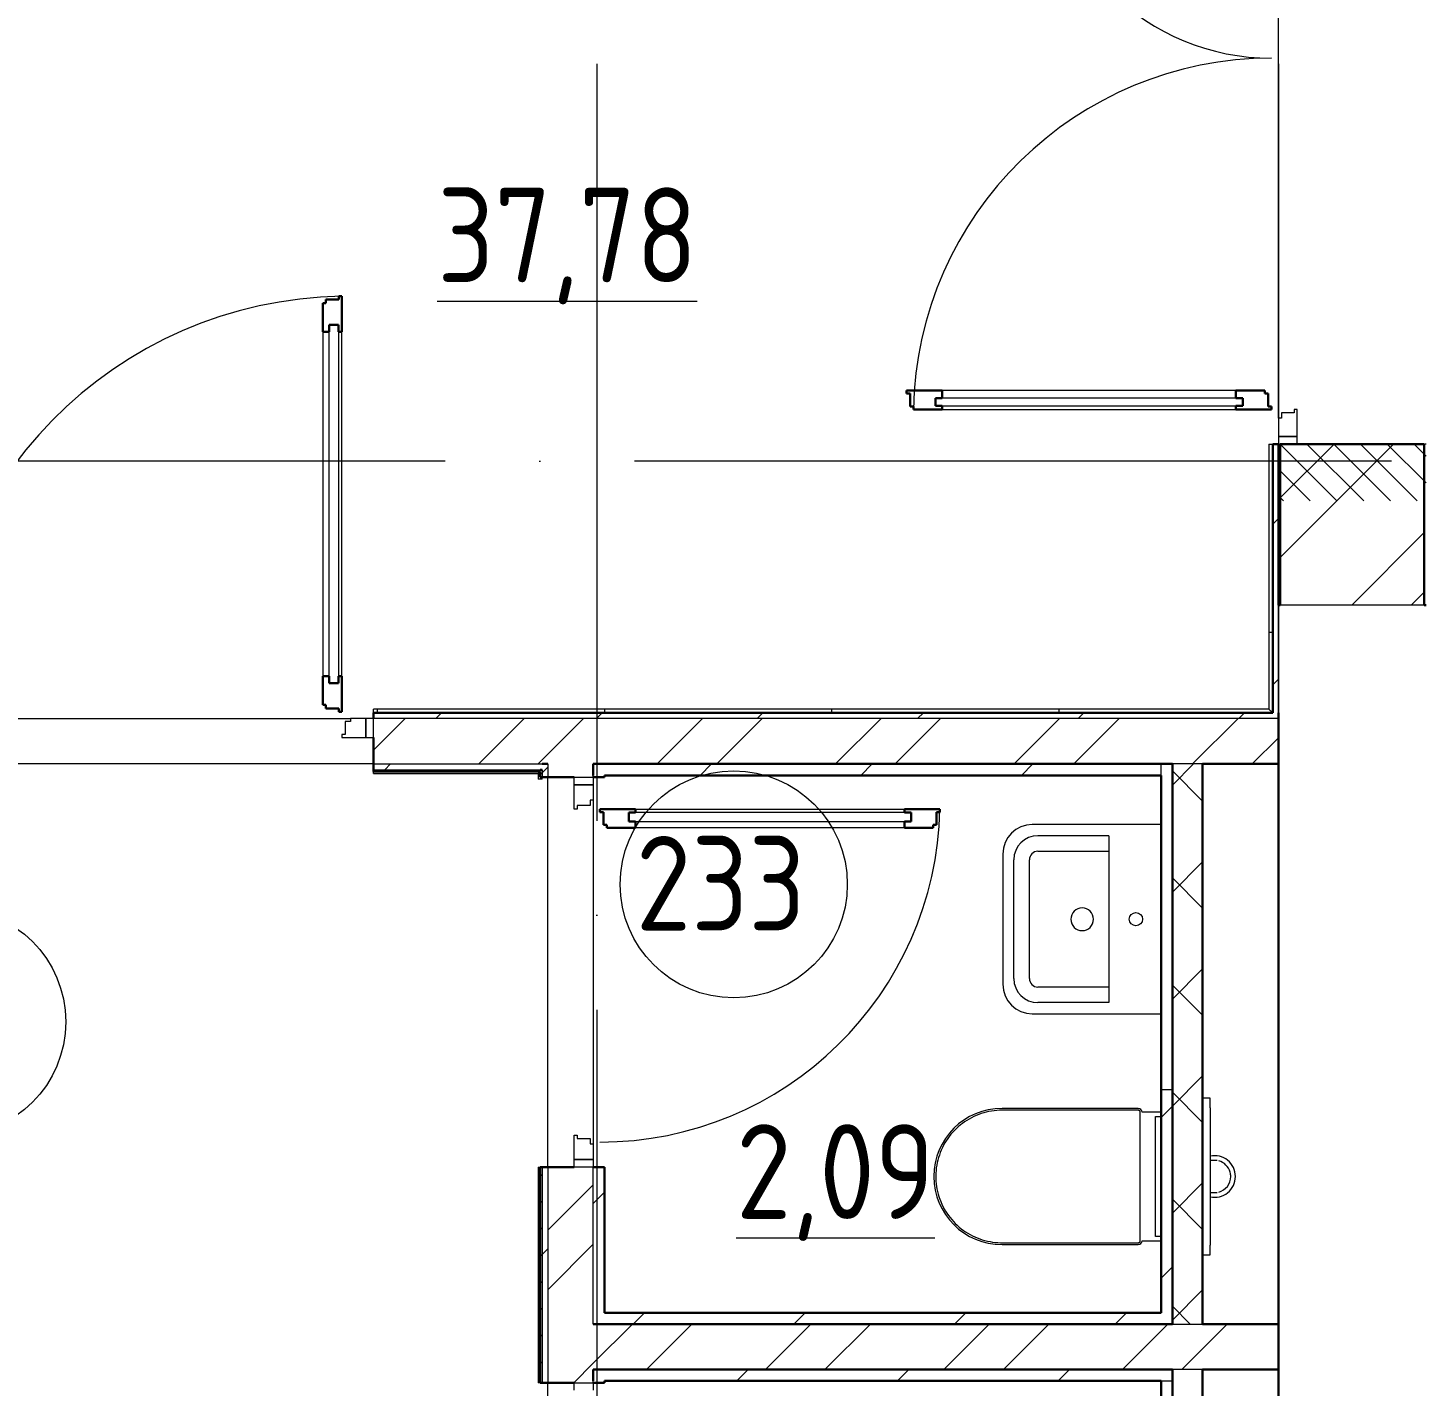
# Model space of a CAD drawing. Header units: millimetres. Extents: x -88595 to 880822, y -1054509 to -148035.
# Drawn here: x 298910 to 302601, y -243996 to -240407 of the extents above; entities that cross this region are included whole.
import ezdxf

# ---------------------------------------------------------------- set-up
doc = ezdxf.new("R2010")
doc.units = ezdxf.units.MM
doc.linetypes.add('ADSK_Линия сетки', pattern=[25, 20, -2.5, 0, -2.5])
doc.linetypes.add('ADSK_Штриховая_ш2 п1_5', pattern=[4.5, 3, -1.5])
for name, color, linetype, lineweight in [('Двери', 7, 'Continuous', 9), ('Марки помещений', 7, 'Continuous', 20), ('Обобщенные модели', 7, 'Continuous', 18), ('Оборудование', 7, 'Continuous', 18), ('Ограждение', 7, 'Continuous', 9), ('Оси', 7, 'Continuous', 9), ('Сантехника', 7, 'Continuous', 18), ('Стены внутренние', 7, 'Continuous', 18), ('Стены наружные', 7, 'Continuous', 18), ('Стены штриховка', 7, 'Continuous', 9)]:
    doc.layers.add(name, color=color, linetype=linetype, lineweight=lineweight)
doc.layers.add('Двери открывание', color=7, linetype='Continuous', lineweight=9, true_color=0xc0c0c0)
doc.styles.add('GOST Common_2', font='GOST_Common.ttf', dxfattribs={"width": 0.9, "height": 350})
pattern_1 = [(0, (328033.5, 665196.24), (0, 600), []), (90, (328033.5, 665196.24), (-600, 4e-14), [])]

# ---------------------------------------------------------------- blocks, each defined once
blk = doc.blocks.new('2 этаж')
at = {"layer": 'Двери', "lineweight": 18, "true_color": 0xff0000}
h = blk.add_hatch(dxfattribs=at)
h.set_pattern_fill('FP_2', color=1, angle=90, style=0, pattern_type=2)
h.set_pattern_definition([(135, (331742.5, 687026.506), (-35.3553, -35.3553), [])])
h.paths.add_polyline_path([(331547.5, 686151.5), (331937.5, 686151.5), (331937.5, 686301.5), (331547.5, 686301.5), (331547.5, 686242.7)])
h.paths.add_polyline_path([(331547.5, 688001.5), (331937.5, 688001.5), (331937.5, 688151.5), (331547.5, 688151.5)])
at = {"layer": 'Ограждение'}
h = blk.add_hatch(dxfattribs=at)
h.set_pattern_fill('FP_14', color=256, style=0, pattern_type=2)
h.set_pattern_definition(pattern_1)
h.paths.add_polyline_path([(331532.5, 685591.5), (331532.5, 686301.5), (331522.5, 686301.5), (331522.5, 685601.5)])
h = blk.add_hatch(dxfattribs=at)
h.set_pattern_fill('FP_14', color=256, style=0, pattern_type=2)
h.set_pattern_definition(pattern_1)
h.paths.add_polyline_path([(331532.5, 685591.5), (331522.5, 685601.5), (329157.5, 685601.5), (329157.5, 685591.5), (331507.6, 685591.5)])
at = {"layer": 'Двери', "lineweight": 30}
for p, q in [((329031.5, 686674.5), (329023.5, 686674.5)), ((329023.5, 686674.5), (329023.5, 686598.5)), ((329065.5, 686683.5), (329031.5, 686683.5)), ((329031.5, 686683.5), (329031.5, 686674.5)), ((329073.5, 686692.5), (329065.5, 686692.5)), ((329065.5, 686692.5), (329065.5, 686683.5)), ((329073.5, 686598.5), (329073.5, 686692.5)), ((329023.5, 686598.5), (329040.5, 686598.5)), ((329040.5, 686598.5), (329040.5, 686616.5)), ((329040.5, 686616.5), (329064.5, 686616.5)), ((329064.5, 686616.5), (329064.5, 686598.5)), ((329064.5, 686598.5), (329073.5, 686598.5)), ((330659.5, 686443.5), (330565.5, 686443.5)), ((330565.5, 686443.5), (330565.5, 686435.5)), ((330565.5, 686435.5), (330574.5, 686435.5)), ((330574.5, 686435.5), (330574.5, 686401.5)), ((330659.5, 686423.5), (330641.5, 686423.5)), ((330641.5, 686423.5), (330641.5, 686402.5)), ((330659.5, 686443.5), (330659.5, 686423.5)), ((331511.5, 686443.5), (331435.5, 686443.5)), ((331435.5, 686443.5), (331435.5, 686423.5)), ((331435.5, 686423.5), (331453.5, 686423.5)), ((331453.5, 686423.5), (331453.5, 686402.5)), ((331511.5, 686435.5), (331511.5, 686443.5)), ((331520.5, 686435.5), (331511.5, 686435.5)), ((331520.5, 686401.5), (331520.5, 686435.5)), ((330574.5, 686401.5), (330583.5, 686401.5)), ((330583.5, 686401.5), (330583.5, 686393.5)), ((330583.5, 686393.5), (330659.5, 686393.5)), ((330641.5, 686402.5), (330659.5, 686402.5)), ((330659.5, 686402.5), (330659.5, 686393.5)), ((331435.5, 686402.5), (331435.5, 686393.5)), ((331453.5, 686402.5), (331435.5, 686402.5)), ((331435.5, 686393.5), (331529.5, 686393.5)), ((331529.5, 686401.5), (331520.5, 686401.5)), ((331529.5, 686393.5), (331529.5, 686401.5)), ((329023.5, 685688.5), (329023.5, 685612.5)), ((329023.5, 685688.5), (329040.5, 685688.5)), ((329040.5, 685688.5), (329040.5, 685670.5)), ((329064.5, 685688.5), (329073.5, 685688.5)), ((329064.5, 685670.5), (329064.5, 685688.5)), ((329073.5, 685594.5), (329073.5, 685688.5)), ((329040.5, 685670.5), (329064.5, 685670.5)), ((329023.5, 685612.5), (329031.5, 685612.5)), ((329031.5, 685612.5), (329031.5, 685603.5)), ((329031.5, 685603.5), (329065.5, 685603.5)), ((329065.5, 685603.5), (329065.5, 685594.5)), ((329065.5, 685594.5), (329073.5, 685594.5)), ((329755.5, 685337.5), (329849.5, 685337.5)), ((329755.5, 685329.5), (329755.5, 685337.5)), ((329764.5, 685329.5), (329755.5, 685329.5)), ((329764.5, 685295.5), (329764.5, 685329.5)), ((329831.5, 685328.5), (329849.5, 685328.5)), ((329831.5, 685304.5), (329831.5, 685328.5)), ((329849.5, 685328.5), (329849.5, 685337.5)), ((330559.5, 685337.5), (330653.5, 685337.5)), ((330559.5, 685328.5), (330559.5, 685337.5)), ((330577.5, 685328.5), (330559.5, 685328.5)), ((330577.5, 685304.5), (330577.5, 685328.5)), ((330644.5, 685329.5), (330644.5, 685295.5)), ((330653.5, 685329.5), (330644.5, 685329.5)), ((330653.5, 685337.5), (330653.5, 685329.5)), ((329773.5, 685295.5), (329764.5, 685295.5)), ((329773.5, 685287.5), (329773.5, 685295.5)), ((329849.5, 685287.5), (329773.5, 685287.5)), ((329849.5, 685304.5), (329831.5, 685304.5)), ((329849.5, 685287.5), (329849.5, 685304.5)), ((330559.5, 685304.5), (330577.5, 685304.5)), ((330559.5, 685287.5), (330559.5, 685304.5)), ((330635.5, 685287.5), (330559.5, 685287.5)), ((330635.5, 685295.5), (330635.5, 685287.5)), ((330644.5, 685295.5), (330635.5, 685295.5))]:
    blk.add_line(p, q, dxfattribs=at)
at = {"layer": 'Двери'}
for p, q in [((329023.5, 686598.5), (329023.5, 685688.5)), ((329040.5, 685670.5), (329040.5, 686616.5)), ((329040.5, 686616.5), (329064.5, 686616.5)), ((329064.5, 686616.5), (329064.5, 685670.5)), ((329073.5, 685688.5), (329073.5, 686598.5)), ((331453.5, 686423.5), (330641.5, 686423.5)), ((330641.5, 686423.5), (330641.5, 686402.5)), ((331435.5, 686443.5), (330659.5, 686443.5)), ((331453.5, 686402.5), (331453.5, 686423.5)), ((330641.5, 686402.5), (331453.5, 686402.5)), ((330659.5, 686393.5), (331435.5, 686393.5)), ((331589.5, 686384.5), (331555.5, 686384.5)), ((331555.5, 686384.5), (331555.5, 686370.5)), ((331597.5, 686393.5), (331589.5, 686393.5)), ((331589.5, 686393.5), (331589.5, 686384.5)), ((331597.5, 686321.5), (331597.5, 686393.5)), ((331547.5, 686370.5), (331547.5, 686321.5)), ((331555.5, 686370.5), (331547.5, 686370.5)), ((331597.5, 686321.5), (331547.5, 686321.5)), ((331547.5, 686321.5), (331547.5, 686301.5)), ((331547.5, 686321.5), (331597.5, 686321.5)), ((331597.5, 686301.5), (331597.5, 686321.5)), ((331547.5, 686301.5), (331597.5, 686301.5)), ((329064.5, 685670.5), (329040.5, 685670.5)), ((329096.5, 685568.5), (329082.5, 685568.5)), ((329082.5, 685568.5), (329082.5, 685534.5)), ((329096.5, 685576.5), (329096.5, 685568.5)), ((329137.5, 685576.5), (329096.5, 685576.5)), ((329157.5, 685576.5), (329137.5, 685576.5)), ((329137.5, 685576.5), (329137.5, 685526.5)), ((329137.5, 685526.5), (329137.5, 685576.5)), ((329157.5, 685526.5), (329157.5, 685576.5)), ((329082.5, 685534.5), (329073.5, 685534.5)), ((329073.5, 685534.5), (329073.5, 685526.5)), ((329073.5, 685526.5), (329137.5, 685526.5)), ((329137.5, 685526.5), (329157.5, 685526.5)), ((329687.5, 685401.5), (329687.5, 685421.5)), ((329687.5, 685421.5), (329737.5, 685421.5)), ((329737.5, 685421.5), (329737.5, 685401.5)), ((329737.5, 685401.5), (329687.5, 685401.5)), ((329687.5, 685401.5), (329737.5, 685401.5)), ((329687.5, 685337.5), (329687.5, 685401.5)), ((329737.5, 685401.5), (329737.5, 685360.5)), ((329695.5, 685346.5), (329695.5, 685337.5)), ((329729.5, 685346.5), (329695.5, 685346.5)), ((329729.5, 685360.5), (329729.5, 685346.5)), ((329737.5, 685360.5), (329729.5, 685360.5)), ((329695.5, 685337.5), (329687.5, 685337.5)), ((329831.5, 685328.5), (329831.5, 685304.5)), ((330577.5, 685328.5), (329831.5, 685328.5)), ((329849.5, 685337.5), (330559.5, 685337.5)), ((330577.5, 685304.5), (330577.5, 685328.5)), ((329831.5, 685304.5), (330577.5, 685304.5)), ((330559.5, 685287.5), (329849.5, 685287.5)), ((329687.5, 684475.5), (329695.5, 684475.5)), ((329687.5, 684411.5), (329687.5, 684475.5)), ((329695.5, 684475.5), (329695.5, 684466.5)), ((329695.5, 684466.5), (329729.5, 684466.5)), ((329729.5, 684466.5), (329729.5, 684452.5)), ((329729.5, 684452.5), (329737.5, 684452.5)), ((329737.5, 684452.5), (329737.5, 684411.5)), ((329687.5, 684411.5), (329737.5, 684411.5)), ((329687.5, 684391.5), (329687.5, 684411.5)), ((329737.5, 684411.5), (329687.5, 684411.5)), ((329737.5, 684391.5), (329687.5, 684391.5)), ((329737.5, 684411.5), (329737.5, 684391.5)), ((329687.5, 683801.5), (329687.5, 683821.5)), ((329687.5, 683821.5), (329737.5, 683821.5)), ((329737.5, 683821.5), (329737.5, 683801.5))]:
    blk.add_line(p, q, dxfattribs=at)
at = {"layer": 'Двери', "linetype": 'ADSK_Штриховая_ш2 п1_5'}
for p, q in [((331937.5, 686301.5), (331547.5, 686301.5)), ((331547.5, 686301.5), (331547.5, 686151.5))]:
    blk.add_line(p, q, dxfattribs=at)
at = {"layer": 'Двери открывание'}
for centre, radius, start, end in [((331529.5, 687927.5), 606, 181.7021, 270), ((331529.5, 686375.5), 946, 90, 178.9097), ((329091.5, 685594.5), 1098, 90.9393, 180), ((329755.5, 685355.5), 898, 270, 358.8515)]:
    blk.add_arc(centre, radius, start, end, dxfattribs=at)
at = {"layer": 'Марки помещений'}
for centre in [(330108.9, 685138.5), (328044.4, 684775.1)]:
    blk.add_circle(centre, 300, dxfattribs=at)
at = {"layer": 'Обобщенные модели'}
for p, q in [((331237.5, 685296.5), (330897.5, 685296.5)), ((331099.5, 685267.1), (330912.3, 685267.1)), ((331099.5, 685267.1), (331099.5, 684825.9)), ((330819.5, 685218.5), (330819.5, 685046.4)), ((330848.8, 684889.5), (330848.8, 685203.5)), ((330890.1, 684889.5), (330890.1, 685203.5)), ((330912.3, 685225.8), (331099.5, 685225.8)), ((330819.5, 685046.4), (330819.5, 684874.5)), ((331099.5, 684867.2), (330912.3, 684867.2)), ((330897.5, 684796.5), (331237.5, 684796.5)), ((331099.5, 684825.9), (330912.3, 684825.9))]:
    blk.add_line(p, q, dxfattribs=at)
blk.add_circle((331171.2, 685046.5), 17.5, dxfattribs=at)
for centre, radius, start, end in [((330897.5, 685218.5), 78, 90, 180), ((330912.3, 685203.5), 63.6, 90, 180), ((330912.3, 685203.5), 22.3, 90, 180), ((331029.3, 685046.1), 30, 90, 270), ((331029.3, 685046.1), 30, 270, 90), ((330897.5, 684874.5), 78, 180, 270), ((330912.3, 684889.5), 63.6, 180, 270), ((330912.3, 684889.5), 22.3, 180, 270)]:
    blk.add_arc(centre, radius, start, end, dxfattribs=at)
at = {"layer": 'Ограждение'}
for p, q in [((331522.5, 686301.5), (331532.5, 686301.5)), ((331522.5, 686301.5), (331522.5, 685601.5)), ((329157.5, 685591.5), (329157.5, 685601.5)), ((331522.5, 685601.5), (329157.5, 685601.5)), ((331522.5, 685601.5), (331532.5, 685591.5)), ((329157.5, 685431.5), (329157.5, 685436.5)), ((329157.5, 685431.5), (329592.5, 685431.5)), ((329592.5, 685431.5), (329597.5, 685436.5)), ((329592.5, 685431.5), (329592.5, 685416.5)), ((329602.5, 685416.5), (329602.5, 685421.5)), ((329602.5, 685416.5), (329592.5, 685416.5)), ((329592.5, 684391.5), (329597.5, 684391.5)), ((329592.5, 684391.5), (329592.5, 683821.5)), ((329597.5, 683821.5), (329592.5, 683821.5))]:
    blk.add_line(p, q, dxfattribs=at)
at = {"layer": 'Оси', "linetype": 'ADSK_Линия сетки', "ltscale": 100}
for p, q in [((329747.5, 697307.1), (329747.5, 631330.4)), ((331547.5, 697307.1), (331547.5, 631330.4)), ((359347.5, 686256.5), (287587.4, 686256.5))]:
    blk.add_line(p, q, dxfattribs=at)
at = {"layer": 'Сантехника', "lineweight": 9}
for p, q in [((331367.5, 684573.3), (331347.5, 684573.3)), ((331367.5, 684548.3), (331367.5, 684573.3)), ((331367.5, 684548.3), (331367.5, 684184.8)), ((331367.5, 684159.8), (331367.5, 684184.8)), ((331347.5, 684159.8), (331367.5, 684159.8))]:
    blk.add_line(p, q, dxfattribs=at)
at = {"layer": 'Сантехника'}
for p, q in [((331177.5, 684546.5), (330817.5, 684546.5)), ((331177.5, 684541.5), (330817.5, 684541.5)), ((331182.5, 684196.5), (331182.5, 684536.5)), ((331237.5, 684536.5), (331187.5, 684536.5)), ((331222.5, 684208.3), (331222.5, 684524.7)), ((331222.5, 684524.7), (331237.5, 684524.7)), ((331237.5, 684208.3), (331222.5, 684208.3)), ((330817.5, 684191.5), (331177.5, 684191.5)), ((330817.5, 684186.5), (331177.5, 684186.5)), ((331187.5, 684196.5), (331237.5, 684196.5))]:
    blk.add_line(p, q, dxfattribs=at)
at = {"layer": 'Сантехника', "flags": 128}
for points in [[(330817.5, 684541.5), (330810.5, 684541.4), (330803.5, 684540.9), (330796.6, 684540.2), (330789.6, 684539.3), (330782.7, 684538), (330775.9, 684536.5), (330769.1, 684534.7), (330762.5, 684532.6), (330755.9, 684530.3), (330749.4, 684527.7), (330743, 684524.8), (330736.7, 684521.7), (330730.5, 684518.4), (330724.5, 684514.8), (330718.7, 684510.9), (330713, 684506.9), (330707.5, 684502.6), (330702.1, 684498.1), (330696.9, 684493.4), (330692, 684488.4), (330687.2, 684483.3), (330682.6, 684478), (330678.3, 684472.5), (330674.1, 684466.9), (330670.2, 684461.1), (330666.6, 684455.1), (330663.2, 684449), (330660, 684442.8), (330657.1, 684436.4), (330654.4, 684429.9), (330652, 684423.3), (330649.8, 684416.7), (330648, 684409.9), (330646.4, 684403.1), (330645, 684396.3), (330644, 684389.3), (330643.2, 684382.4), (330642.7, 684375.4), (330642.5, 684368.4), (330642.6, 684361.4), (330642.9, 684354.4), (330643.5, 684347.4), (330644.4, 684340.5), (330645.6, 684333.6), (330647.1, 684326.7), (330648.8, 684320), (330650.8, 684313.3), (330653.1, 684306.6), (330655.6, 684300.1), (330658.4, 684293.7), (330661.4, 684287.4), (330664.7, 684281.2), (330668.2, 684275.2), (330672, 684269.3), (330676, 684263.5), (330680.2, 684257.9), (330684.7, 684252.5), (330689.4, 684247.3), (330694.2, 684242.3), (330699.3, 684237.5), (330704.5, 684232.8), (330710, 684228.4), (330715.6, 684224.2), (330721.4, 684220.3), (330727.3, 684216.6), (330733.4, 684213.1), (330739.6, 684209.8), (330745.9, 684206.8), (330752.3, 684204.1), (330758.9, 684201.6), (330765.5, 684199.4), (330772.2, 684197.5), (330779, 684195.8), (330785.9, 684194.4), (330792.8, 684193.3), (330799.8, 684192.4), (330806.7, 684191.8), (330813.7, 684191.5), (330817.5, 684191.5)], [(331182.5, 684536.5), (331182.5, 684536.7), (331182.5, 684536.9), (331182.5, 684537.1), (331182.4, 684537.3), (331182.4, 684537.5), (331182.4, 684537.7), (331182.3, 684537.9), (331182.2, 684538.1), (331182.2, 684538.3), (331182.1, 684538.5), (331182, 684538.6), (331181.9, 684538.8), (331181.8, 684539), (331181.7, 684539.2), (331181.6, 684539.3), (331181.5, 684539.5), (331181.4, 684539.6), (331181.3, 684539.8), (331181.1, 684540), (331181, 684540.1), (331180.8, 684540.2), (331180.7, 684540.4), (331180.5, 684540.5), (331180.4, 684540.6), (331180.2, 684540.7), (331180, 684540.8), (331179.9, 684540.9), (331179.7, 684541), (331179.5, 684541.1), (331179.3, 684541.2), (331179.1, 684541.2), (331178.9, 684541.3), (331178.7, 684541.3), (331178.5, 684541.4), (331178.4, 684541.4), (331178.2, 684541.5), (331178, 684541.5), (331177.8, 684541.5), (331177.6, 684541.5), (331177.5, 684541.5)], [(331177.5, 684191.5), (331177.7, 684191.5), (331177.9, 684191.5), (331178.1, 684191.5), (331178.3, 684191.6), (331178.5, 684191.6), (331178.7, 684191.6), (331178.9, 684191.7), (331179.1, 684191.8), (331179.3, 684191.8), (331179.4, 684191.9), (331179.6, 684192), (331179.8, 684192.1), (331180, 684192.2), (331180.2, 684192.3), (331180.3, 684192.4), (331180.5, 684192.5), (331180.6, 684192.6), (331180.8, 684192.7), (331180.9, 684192.9), (331181.1, 684193), (331181.2, 684193.2), (331181.4, 684193.3), (331181.5, 684193.5), (331181.6, 684193.6), (331181.7, 684193.8), (331181.8, 684194), (331181.9, 684194.1), (331182, 684194.3), (331182.1, 684194.5), (331182.2, 684194.7), (331182.2, 684194.9), (331182.3, 684195.1), (331182.3, 684195.3), (331182.4, 684195.5), (331182.4, 684195.7), (331182.5, 684195.9), (331182.5, 684196.1), (331182.5, 684196.3), (331182.5, 684196.5), (331182.5, 684196.5)]]:
    blk.add_lwpolyline(points, dxfattribs=at)
at = {"layer": 'Сантехника', "lineweight": 9, "flags": 128}
for points in [[(331378.9, 684409.2), (331378.9, 684409.2), (331378.8, 684409.2), (331378.6, 684409.2), (331378.4, 684409.2), (331378.1, 684409.2), (331377.7, 684409.2), (331377.2, 684409.2), (331376.7, 684409.2), (331376.1, 684409.2), (331375.4, 684409.2), (331374.7, 684409.2), (331373.9, 684409.2), (331373, 684409.2), (331372.1, 684409.2), (331371.1, 684409.2), (331370, 684409.2), (331368.9, 684409.2), (331367.8, 684409.2)], [(331368.6, 684323.8), (331369.8, 684323.8), (331370.8, 684323.8), (331371.8, 684323.8), (331372.8, 684323.8), (331373.6, 684323.8), (331374.5, 684323.8), (331375.2, 684323.8), (331375.9, 684323.8), (331376.5, 684323.8), (331377.1, 684323.8), (331377.5, 684323.8), (331378, 684323.8), (331378.3, 684323.8), (331378.6, 684323.8), (331378.8, 684323.8), (331378.9, 684323.8), (331378.9, 684323.8), (331378.9, 684323.8)]]:
    blk.add_lwpolyline(points, dxfattribs=at)
at = {"layer": 'Сантехника'}
for centre, radius, start, end in [((330817.5, 684366.5), 180, 90, 270), ((330817.5, 684366.5), 175, 90, 90.9078), ((330817.5, 684366.5), 175, 90, 90.9078), ((331177.5, 684536.5), 10, 0, 90), ((331177.5, 684536.5), 5, 60, 90), ((331177.5, 684536.5), 5, 60, 90), ((331177.5, 684536.5), 5, 60, 75), ((331177.5, 684536.5), 5, 0, 30), ((331177.5, 684536.5), 5, 0, 30), ((331177.5, 684536.5), 5, 0, 30), ((330817.5, 684366.5), 175, 269.0922, 270), ((330817.5, 684366.5), 175, 269.0922, 270), ((331177.5, 684196.5), 10, 270, 0), ((331177.5, 684196.5), 5, 270, 300), ((331177.5, 684196.5), 5, 270, 300), ((331177.5, 684196.5), 5, 285, 300), ((331177.5, 684196.5), 5, 330, 0), ((331177.5, 684196.5), 5, 330, 0), ((331177.5, 684196.5), 5, 330, 0)]:
    blk.add_arc(centre, radius, start, end, dxfattribs=at)
at = {"layer": 'Сантехника', "lineweight": 9}
for radius, start, end in [(55, 0, 102.0258), (42.7, 80.5014, 92.7572), (42.7, 87.4662, 90), (42.7, 15.6664, 75), (55, 257.9742, 0), (42.7, 285, 0), (42.7, 0, 15), (42.7, 265.8024, 267.7583), (42.7, 270, 279.1301), (42.7, 270, 272.0828)]:
    blk.add_arc((331378.9, 684366.5), radius, start, end, dxfattribs=at)
at = {"layer": 'Стены внутренние'}
for p, q in [((331547.5, 686370.5), (331547.5, 687932.5)), ((331547.5, 685591.5), (331547.5, 685876.5)), ((331932.5, 685876.5), (331552.5, 685876.5))]:
    blk.add_line(p, q, dxfattribs=at)
at = {"layer": 'Стены внутренние', "lineweight": 30}
for p, q in [((331552.5, 685876.5), (331547.5, 685876.5)), ((331937.5, 685876.5), (331932.5, 685876.5)), ((331547.5, 683976.5), (331547.5, 685456.5)), ((331547.5, 682366.5), (331547.5, 683856.5))]:
    blk.add_line(p, q, dxfattribs=at)
at = {"layer": 'Стены наружные', "lineweight": 30}
for p, q in [((331532.5, 685591.5), (331532.5, 686301.5)), ((331532.5, 686301.5), (331547.5, 686301.5)), ((331547.5, 685876.5), (331547.5, 686301.5)), ((331552.5, 686301.5), (331552.5, 685876.5)), ((331932.5, 686301.5), (331552.5, 686301.5)), ((331932.5, 686301.5), (331932.5, 685876.5)), ((331532.5, 685591.5), (329157.5, 685591.5)), ((329157.5, 685591.5), (329157.5, 685576.5)), ((331547.5, 685591.5), (331547.5, 685456.5)), ((329157.5, 685526.5), (329157.5, 685436.5)), ((329617.5, 685456.5), (329602.5, 685456.5)), ((331267.5, 685456.5), (329737.5, 685456.5)), ((329737.5, 685456.5), (329737.5, 685426.5)), ((331267.5, 685456.5), (331267.5, 683976.5)), ((331547.5, 685456.5), (331347.5, 685456.5)), ((331347.5, 685456.5), (331347.5, 683976.5)), ((329157.5, 685436.5), (329597.5, 685436.5)), ((329597.5, 685441.5), (329602.5, 685441.5)), ((329597.5, 685436.5), (329597.5, 685421.5)), ((329597.5, 685421.5), (329687.5, 685421.5)), ((329767.5, 685421.5), (329737.5, 685421.5)), ((331237.5, 685426.5), (329767.5, 685426.5)), ((329767.5, 685421.5), (329767.5, 685426.5)), ((331237.5, 684006.5), (331237.5, 685426.5)), ((329597.5, 684391.5), (329687.5, 684391.5)), ((329597.5, 684391.5), (329597.5, 683821.5)), ((329767.5, 684391.5), (329737.5, 684391.5)), ((329767.5, 684006.5), (329767.5, 684391.5)), ((329767.5, 684006.5), (331237.5, 684006.5)), ((329737.5, 683976.5), (331267.5, 683976.5)), ((331347.5, 683976.5), (331547.5, 683976.5)), ((331547.5, 683856.5), (331547.5, 683976.5)), ((329737.5, 683826.5), (329737.5, 683856.5)), ((331267.5, 683856.5), (329737.5, 683856.5)), ((331267.5, 682366.5), (331267.5, 683856.5)), ((331547.5, 683856.5), (331347.5, 683856.5)), ((331347.5, 683856.5), (331347.5, 682366.5)), ((329597.5, 683821.5), (329687.5, 683821.5)), ((329767.5, 683821.5), (329737.5, 683821.5)), ((331237.5, 683826.5), (329767.5, 683826.5)), ((329767.5, 683821.5), (329767.5, 683826.5)), ((331237.5, 682396.5), (331237.5, 683826.5))]:
    blk.add_line(p, q, dxfattribs=at)
at = {"layer": 'Стены наружные', "linetype": 'Continuous', "lineweight": 9}
for p, q in [((331552.5, 686159.4), (331694.6, 686301.5)), ((331552.5, 686002.3), (331851.8, 686301.5)), ((331532.5, 686090.1), (331547.5, 686105.1)), ((331741.1, 685876.5), (331932.5, 686067.9)), ((331898.2, 685876.5), (331932.5, 685910.8)), ((331532.5, 685665.8), (331547.5, 685680.8)), ((329157.5, 685493.1), (329240.9, 685576.5)), ((329321.9, 685576.5), (329336.9, 685591.5)), ((329435.2, 685456.5), (329555.2, 685576.5)), ((329592.4, 685456.5), (329712.4, 685576.5)), ((329746.1, 685576.5), (329761.1, 685591.5)), ((329906.7, 685456.5), (330026.7, 685576.5)), ((330063.8, 685456.5), (330183.8, 685576.5)), ((330170.4, 685576.5), (330185.4, 685591.5)), ((330378.1, 685456.5), (330498.1, 685576.5)), ((330535.3, 685456.5), (330655.3, 685576.5)), ((330594.7, 685576.5), (330609.7, 685591.5)), ((330849.6, 685456.5), (330969.6, 685576.5)), ((331006.8, 685456.5), (331126.8, 685576.5)), ((331018.9, 685576.5), (331033.9, 685591.5)), ((331321.1, 685456.5), (331441.1, 685576.5)), ((331443.2, 685576.5), (331458.2, 685591.5)), ((331478.2, 685456.5), (331547.5, 685525.8)), ((329186.9, 685441.5), (329201.9, 685456.5)), ((330020.4, 685426.5), (330050.4, 685456.5)), ((330444.7, 685426.5), (330474.7, 685456.5)), ((330868.9, 685426.5), (330898.9, 685456.5)), ((331267.5, 685400.8), (331323.2, 685456.5)), ((329181.9, 685436.5), (329186.9, 685441.5)), ((329252.6, 685436.5), (329257.6, 685441.5)), ((329323.3, 685436.5), (329328.3, 685441.5)), ((329394, 685436.5), (329399, 685441.5)), ((329464.7, 685436.5), (329469.7, 685441.5)), ((329535.4, 685436.5), (329540.4, 685441.5)), ((329597.5, 685427.9), (329602.5, 685432.9)), ((329602.5, 685432.9), (329617.5, 685447.9)), ((331347.5, 685358.2), (331267.5, 685438.2)), ((331267.5, 685118), (331347.5, 685198)), ((331347.5, 685075.3), (331267.5, 685155.3)), ((331267.5, 684835.1), (331347.5, 684915.1)), ((331347.5, 684792.5), (331267.5, 684872.5)), ((331267.5, 684552.3), (331347.5, 684632.3)), ((331347.5, 684509.6), (331267.5, 684589.6)), ((331237.5, 684522.3), (331267.5, 684552.3)), ((329597.5, 684367.2), (329602.5, 684372.2)), ((331267.5, 684269.5), (331347.5, 684349.5)), ((329617.5, 684224.4), (329737.5, 684344.4)), ((329737.5, 684295.1), (329767.5, 684325.1)), ((329597.5, 684296.5), (329602.5, 684301.5)), ((331347.5, 684226.8), (331267.5, 684306.8)), ((329597.5, 684225.8), (329602.5, 684230.8)), ((329602.5, 684160.1), (329617.5, 684175.1)), ((329617.5, 684067.3), (329737.5, 684187.3)), ((329597.5, 684155.1), (329602.5, 684160.1)), ((331237.5, 684098), (331267.5, 684128)), ((329597.5, 684084.4), (329602.5, 684089.4)), ((331267.5, 683986.6), (331347.5, 684066.6)), ((329597.5, 684013.7), (329602.5, 684018.7)), ((331314.9, 683976.5), (331267.5, 684023.9)), ((329843.2, 683976.5), (329873.2, 684006.5)), ((330267.4, 683976.5), (330297.4, 684006.5)), ((330691.7, 683976.5), (330721.7, 684006.5)), ((331116, 683976.5), (331146, 684006.5)), ((329597.5, 683943), (329602.5, 683948)), ((329737.5, 683872.9), (329841.1, 683976.5)), ((329878.2, 683856.5), (329998.2, 683976.5)), ((330192.5, 683856.5), (330312.5, 683976.5)), ((330349.7, 683856.5), (330469.7, 683976.5)), ((330664, 683856.5), (330784, 683976.5)), ((330821.1, 683856.5), (330941.1, 683976.5)), ((331135.5, 683856.5), (331255.5, 683976.5)), ((331292.6, 683856.5), (331412.6, 683976.5)), ((329597.5, 683872.2), (329602.5, 683877.2)), ((329686.1, 683821.5), (329737.5, 683872.9)), ((330117.4, 683826.5), (330147.4, 683856.5)), ((330541.7, 683826.5), (330571.7, 683856.5)), ((330966, 683826.5), (330996, 683856.5))]:
    blk.add_line(p, q, dxfattribs=at)
at = {"layer": 'Стены наружные'}
for p, q in [((327988.5, 685576.5), (329096.5, 685576.5)), ((329157.5, 685456.5), (327927.5, 685456.5)), ((329617.5, 684391.5), (329617.5, 685421.5)), ((329737.5, 685360.5), (329737.5, 684452.5)), ((329617.5, 682791.5), (329617.5, 683821.5))]:
    blk.add_line(p, q, dxfattribs=at)
at = {"layer": 'Стены штриховка'}
for p, q in [((331547.5, 685576.5), (329157.5, 685576.5)), ((329157.5, 685456.5), (329602.5, 685456.5)), ((329617.5, 685456.5), (329617.5, 685421.5)), ((331237.5, 685426.5), (331237.5, 685456.5)), ((331347.5, 685456.5), (331267.5, 685456.5)), ((329157.5, 685441.5), (329597.5, 685441.5)), ((329602.5, 685441.5), (329602.5, 685421.5)), ((329737.5, 685421.5), (329737.5, 685426.5)), ((331237.5, 684596.5), (331267.5, 684596.5)), ((329602.5, 684391.5), (329602.5, 683821.5)), ((329617.5, 684391.5), (329617.5, 683821.5)), ((329737.5, 683976.5), (329737.5, 684391.5)), ((331267.5, 683976.5), (331347.5, 683976.5)), ((331347.5, 683856.5), (331267.5, 683856.5)), ((329737.5, 683821.5), (329737.5, 683826.5)), ((331237.5, 683826.5), (331267.5, 683826.5))]:
    blk.add_line(p, q, dxfattribs=at)
at = {"layer": 'Марки помещений', "style": 'GOST Common_2', "width": 0.9}
for s, p in [('%%U37,78', (329325.9, 686729.4)), ('233', (329850.1, 685016.2)), ('%%U2,09', (330114.9, 684254.5))]:
    blk.add_text(s, height=250, dxfattribs=at).set_placement(p)

msp = doc.modelspace()

# ---------------------------------------------------------------- block references
at = {"layer": 'Оборудование', "color": 5, "true_color": 0x0000ff}
msp.add_blockref('2 этаж', (-29334.2, -927808.4), dxfattribs=at)

doc.saveas('drawing.dxf')
